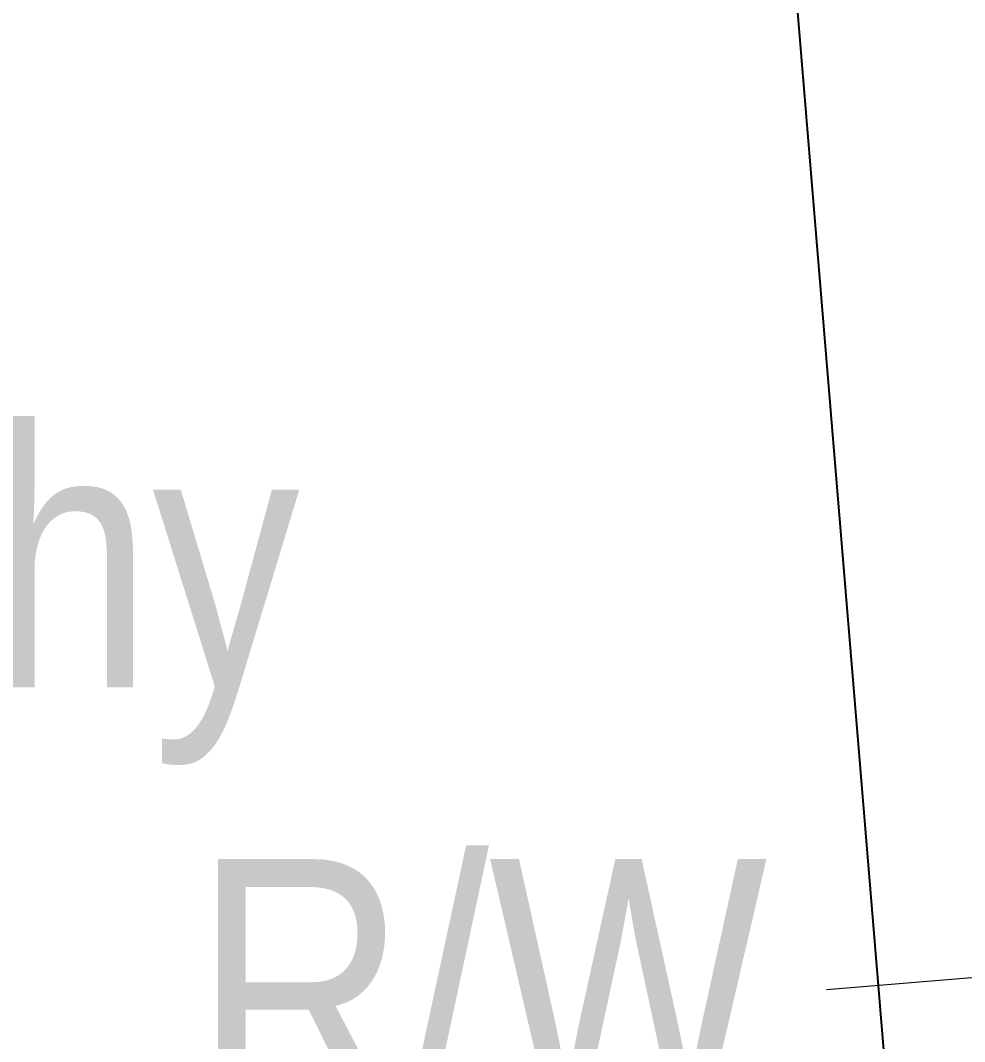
# Model space of a CAD drawing. Extents: x 538089 to 546766, y 6046620 to 6052605.
# Drawn here: x 544937.4 to 544974.04, y 6050558.48 to 6050598.12 of the extents above; entities that cross this region are included whole.
import ezdxf

# ---------------------------------------------------------------- set-up
doc = ezdxf.new("R2010")
doc.units = 0
doc.header["$LTSCALE"] = 5
doc.layers.add('C-RW-T', color=13, linetype='Continuous', lineweight=9)
doc.layers.add('F-RW', color=190, linetype='Continuous')
doc.styles.add('80CG', font='ARIALN.TTF', dxfattribs={"height": 10})
doc.dimstyles.new('Compass 5 000', dxfattribs={"dimscale": 5, "dimtxt": 9, "dimasz": 2, "dimexe": 0.2, "dimexo": 0.0625, "dimgap": 0.5, "dimtad": 0, "dimtih": 1, "dimtoh": 1, "dimzin": 0, "dimdsep": 46, "dimtxsty": '80CG', "dimcen": 0.1, "dimse1": 1, "dimse2": 1, "dimclrd": 256, "dimclrt": 256, "dimaunit": 1, "dimadec": 4, "dimazin": 0, "dimtfac": 0.06, "dimtofl": 0, "dimtmove": 0, "dimatfit": 1, "dimfxl": 0.2, "dimtolj": 1, "dimtzin": 0, "dimlwd": -1, "dimarcsym": 0})

# ---------------------------------------------------------------- blocks, each defined once
blk = doc.blocks.new('*D462')
at = {"layer": 'C-RW-T', "transparency": 16777216}
for p, q in [((545018.513, 6050564.619), (545028.479, 6050565.446)), ((544978.65, 6050561.314), (544968.684, 6050560.487))]:
    blk.add_line(p, q, dxfattribs=at)
for points in [[(545018.375, 6050566.28), (545018.651, 6050562.958), (545008.547, 6050563.793)], [(544978.512, 6050562.975), (544978.787, 6050559.653), (544988.616, 6050562.14)]]:
    blk.add_solid(points, dxfattribs=at)
at = {"layer": 'C-RW-T', "transparency": 16777216, "insert": (544929.144, 6050560.487), "char_height": 10, "attachment_point": 5, "style": '80CG'}
blk.add_mtext('\\A1;Murphy\\P20.00 P/L R/W\\PPLA 210508', dxfattribs=at)

msp = doc.modelspace()

# ---------------------------------------------------------------- linework, layer by layer
at = {"layer": 'F-RW'}
msp.add_lwpolyline([(545649.382, 6050653.136), (545622.563, 6050652.718), (545579.642, 6050642.72), (545549.551, 6050635.711), (545534.438, 6050632.19), (545080.077, 6050382.902), (544735.713, 6049921.24), (544534.061, 6049267.939), (544515.177, 6049267.758), (544719.54, 6049929.841), (544992.664, 6050295.793), (544855.371, 6051951.15), (544855.43, 6051977.172), (544857.226, 6052060.62), (544857.276, 6052062.95), (544857.432, 6052070.222), (544857.76, 6052085.419), (544856.737, 6052085.409), (544849.149, 6052085.324), (544731.114, 6052084.001), (544631.448, 6052082.885)], dxfattribs=at)

# ---------------------------------------------------------------- dimensions: what is measured, and where the dimension line sits
at = {"layer": 'C-RW-T'}
dim = msp.add_linear_dim(base=(545008.547, 6050563.793), p1=(544986.916, 6050582.632), p2=(545006.848, 6050584.285), angle=4.7403, text='Murphy\\P20.00 P/L R/W\\PPLA 210508', dimstyle='Compass 5 000', dxfattribs=at)
dim.commit()
dim.dimension.update_dxf_attribs({"geometry": '*D462', "text_midpoint": (544929.144, 6050560.487), "dimtype": 161})

doc.saveas('drawing.dxf')
